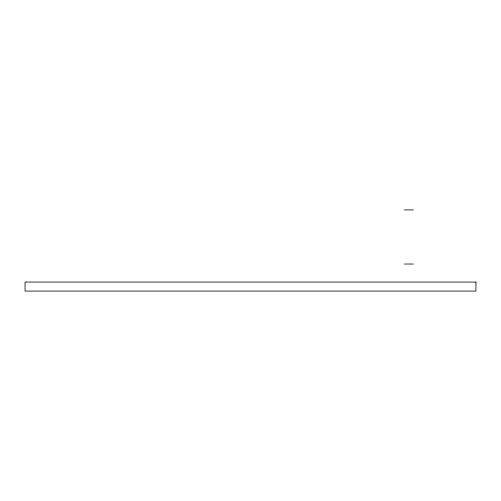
<?xml version="1.0" encoding="UTF-8"?>
<svg xmlns="http://www.w3.org/2000/svg" width="501" height="501" viewBox="0 0 501 501"><rect width="100%" height="100%" fill="white"/><g stroke="black" fill="none" stroke-linecap="round" stroke-linejoin="round"><path stroke-width="0.75" d="M404.407 209.919L413.425 209.919M404.407 264.027L413.425 264.027M475.95 282.063L25.05 282.063L25.05 291.081L475.95 291.081L475.95 282.063"/></g></svg>
